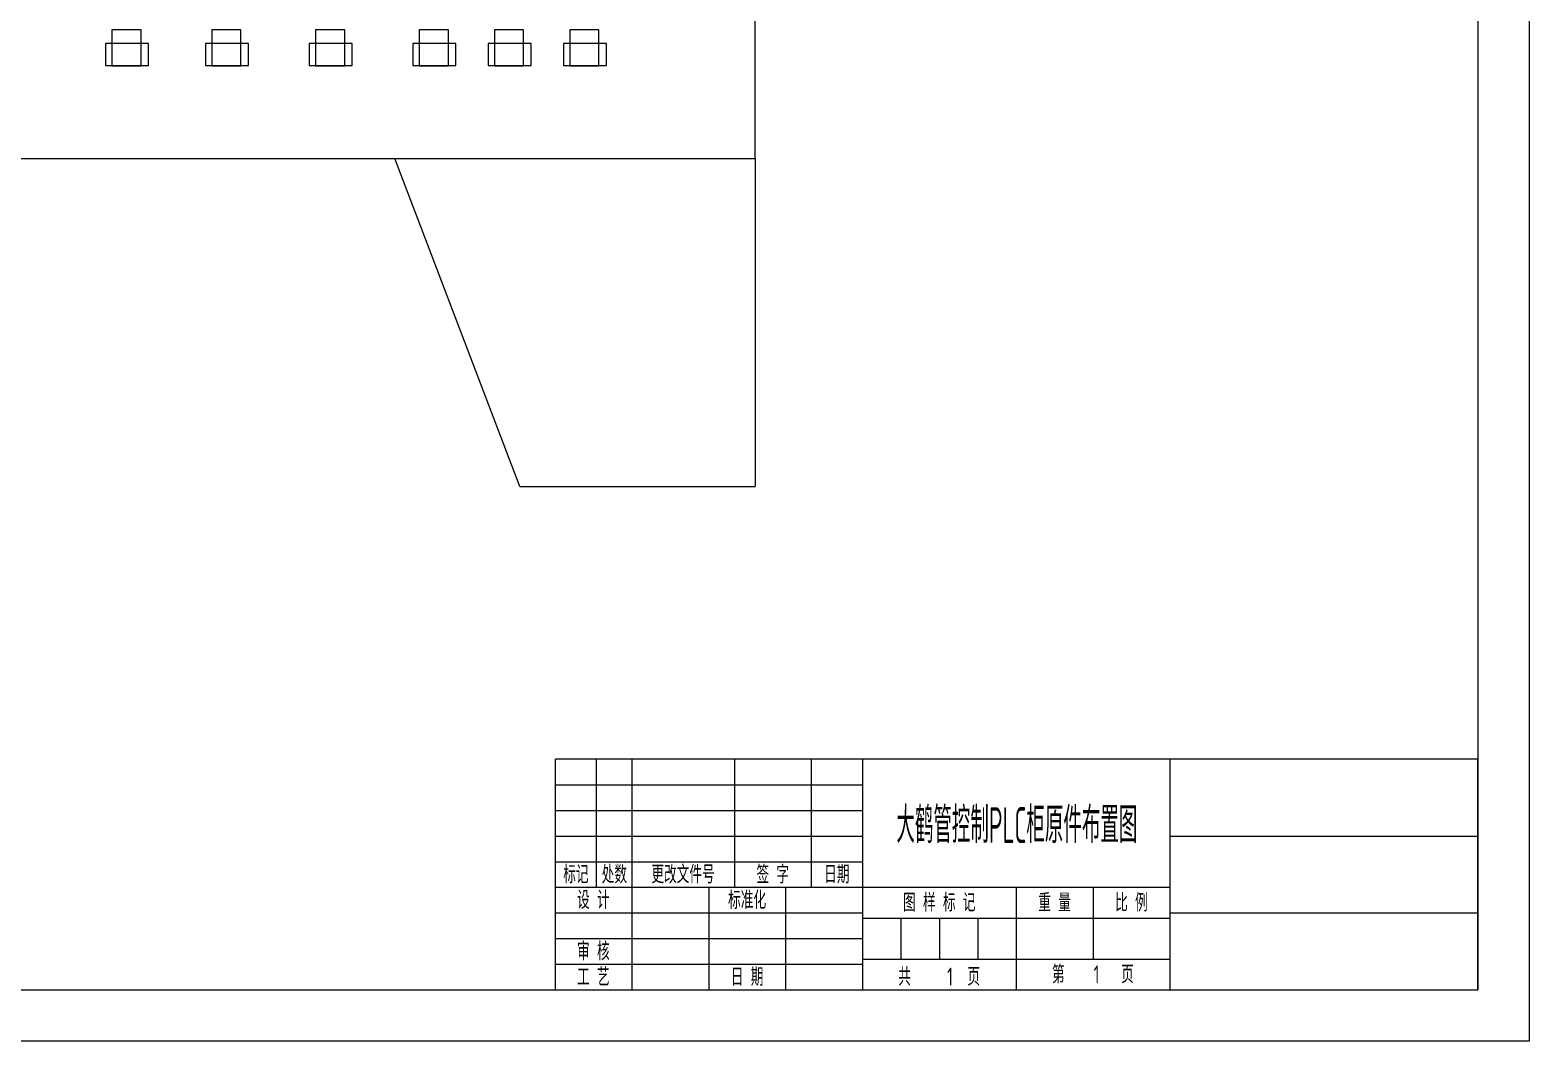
# Model space of a CAD drawing. Header units: millimetres. Extents: x 47793 to 72822, y 60284 to 123188.
# Drawn here: x 49803 to 51753, y 60284 to 61600 of the extents above; entities that cross this region are included whole.
import ezdxf
from ezdxf.enums import TextEntityAlignment as Align

# ---------------------------------------------------------------- set-up
doc = ezdxf.new("R2010")
doc.units = ezdxf.units.MM
doc.header["$LTSCALE"] = 10
for name, color, linetype, lineweight in [('1轮廓实线层', 7, 'Continuous', 18), ('2细线层', 4, 'Continuous', 18), ('6文字层', 3, 'Continuous', 18), ('图框层', 7, 'Continuous', 18)]:
    doc.layers.add(name, color=color, linetype=linetype, lineweight=lineweight)
doc.styles.get("Standard").update_dxf_attribs({"font": 'isocp.shx', "width": 0.707, "bigfont": 'hztxt.shx'})

msp = doc.modelspace()

# ---------------------------------------------------------------- linework, layer by layer
at = {"layer": '1轮廓实线层'}
for p, q in [((50440.4, 61005.94), (50277.82, 61432.52)), ((50746.29, 61432.52), (50746.29, 61005.94)), ((50440.4, 61005.94), (50746.29, 61005.94)), ((51686.5, 60651.12), (50486.5, 60651.12)), ((50486.5, 60351.12), (50486.5, 60651.12)), ((50486.5, 60351.12), (51686.5, 60351.12))]:
    msp.add_line(p, q, dxfattribs=at)
for points in [[(48854.94, 62738.58), (48854.94, 61432.52), (50746.29, 61432.52), (50746.29, 62738.58)], [(49909.58, 61599.82), (49909.58, 61553.33), (49947.4, 61553.33), (49947.4, 61599.82)], [(50039.64, 61599.82), (50039.64, 61553.33), (50077.47, 61553.33), (50077.47, 61599.82)], [(50174.52, 61599.82), (50174.52, 61553.33), (50212.35, 61553.33), (50212.35, 61599.82)], [(50309.4, 61599.82), (50309.4, 61553.33), (50347.23, 61553.33), (50347.23, 61599.82)], [(50407.35, 61599.82), (50407.35, 61553.33), (50445.18, 61553.33), (50445.18, 61599.82)], [(50505.3, 61599.82), (50505.3, 61553.33), (50543.13, 61553.33), (50543.13, 61599.82)], [(49901.39, 61582.32), (49901.39, 61553.42), (49957.08, 61553.42), (49957.08, 61582.32)], [(50031.46, 61582.32), (50031.46, 61553.42), (50087.14, 61553.42), (50087.14, 61582.32)], [(50166.34, 61582.32), (50166.34, 61553.42), (50222.02, 61553.42), (50222.02, 61582.32)], [(50301.22, 61582.32), (50301.22, 61553.42), (50356.9, 61553.42), (50356.9, 61582.32)], [(50399.17, 61582.32), (50399.17, 61553.42), (50454.85, 61553.42), (50454.85, 61582.32)], [(50497.12, 61582.32), (50497.12, 61553.42), (50552.8, 61553.42), (50552.8, 61582.32)]]:
    msp.add_lwpolyline(points, close=True, dxfattribs=at)
at = {"layer": '2细线层'}
for p, q in [((51753.17, 63084.45), (51753.17, 60284.45)), ((50539.84, 60484.45), (50539.84, 60651.12)), ((50586.5, 60484.45), (50586.5, 60651.12)), ((50719.84, 60484.45), (50719.84, 60651.12)), ((50819.84, 60484.45), (50819.84, 60651.12)), ((50886.5, 60351.12), (50886.5, 60651.12)), ((51286.5, 60351.12), (51286.5, 60651.12)), ((50486.5, 60617.78), (50886.5, 60617.78)), ((50486.5, 60584.45), (50886.5, 60584.45)), ((50486.5, 60551.12), (50886.5, 60551.12)), ((51286.5, 60551.12), (51686.5, 60551.12)), ((50486.5, 60517.78), (50886.5, 60517.78)), ((50486.5, 60484.45), (51286.5, 60484.45)), ((50586.5, 60351.12), (50586.5, 60484.45)), ((50686.5, 60351.12), (50686.5, 60484.45)), ((50786.5, 60351.12), (50786.5, 60484.45)), ((51086.5, 60351.12), (51086.5, 60484.45)), ((51186.5, 60391.12), (51186.5, 60484.45)), ((50486.5, 60451.12), (50886.5, 60451.12)), ((50886.5, 60444.45), (51286.5, 60444.45)), ((50936.5, 60391.12), (50936.5, 60444.45)), ((50986.5, 60391.12), (50986.5, 60444.45)), ((51036.5, 60391.12), (51036.5, 60444.45)), ((51286.5, 60451.12), (51686.5, 60451.12)), ((50486.5, 60417.78), (50886.5, 60417.78)), ((50486.5, 60384.45), (50886.5, 60384.45)), ((50886.5, 60391.12), (51286.5, 60391.12)), ((51753.17, 60284.45), (47793.17, 60284.45))]:
    msp.add_line(p, q, dxfattribs=at)
at = {"layer": '图框层'}
for p, q in [((51686.5, 63017.78), (51686.5, 60351.12)), ((51686.5, 60351.12), (51686.5, 60651.12)), ((47959.84, 60351.12), (51686.5, 60351.12))]:
    msp.add_line(p, q, dxfattribs=at)

# ---------------------------------------------------------------- texts
at = {"layer": '6文字层', "width": 0.707}
for s, p in [('标记', (50513.17, 60501.12)), ('处数', (50563.17, 60501.12))]:
    msp.add_text(s, height=23.333, dxfattribs=at).set_placement(p, align=Align.MIDDLE_CENTER)
at = {"layer": '6文字层', "char_height": 23.333, "attachment_point": 5}
for s, insert, width in [(' 更改文件号 ', (50647.87, 60501.12), 139.6325), (' 签 字 ', (50764.54, 60501.12), 81.305), (' 日期 ', (50847.87, 60501.12), 65.3975), (' 设 计 ', (50531.2, 60467.82), 81.305), (' 标准化 ', (50731.2, 60467.82), 90.9673), (' 图 样 标 记 ', (50981.2, 60464.45), 163.4348), (' 重 量 ', (51131.2, 60464.45), 81.305), (' 比 例 ', (51231.2, 60464.45), 81.305), (' 审 核 ', (50531.2, 60401.12), 81.305), (' 工 艺 ', (50531.2, 60367.78), 81.305), (' 日 期 ', (50731.2, 60367.78), 81.305), ('共     1  页', (50985.82, 60368.13), 169.297), ('第    1   页', (51185.82, 60371.12), 169.0908)]:
    msp.add_mtext(s, dxfattribs=dict(at, insert=insert, width=width))
at = {"layer": '6文字层', "width": 0.515562}
msp.add_attdef('大鹤管控制PLC柜原件布置图', (50930.09, 60542.02), '', height=46.67, dxfattribs=at)

doc.saveas('drawing.dxf')
